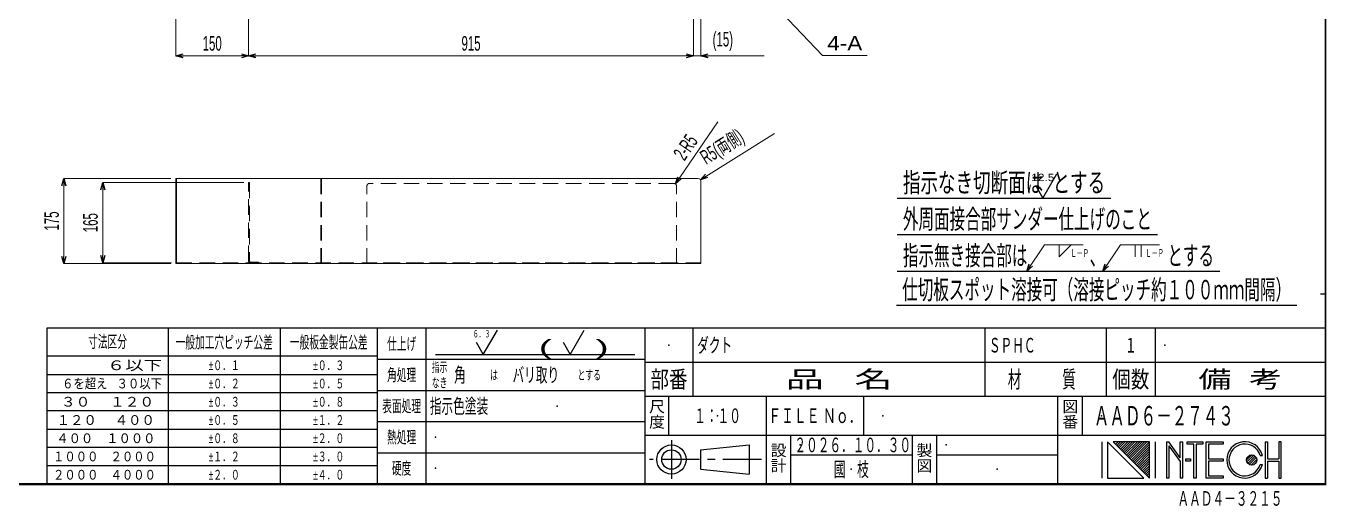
# Model space of a CAD drawing. Header units: millimetres. Extents: x -2100 to 2100, y -1485 to 1485.
# Drawn here: x -673 to 2002, y -1430 to -444 of the extents above; entities that cross this region are included whole.
import ezdxf
from ezdxf.enums import TextEntityAlignment as Align

# ---------------------------------------------------------------- set-up
doc = ezdxf.new("R2010")
doc.units = ezdxf.units.MM
doc.header["$LTSCALE"] = 2.5
doc.header["$PDSIZE"] = 1
doc.linetypes.add('CENTER', pattern=[50.8, 31.75, -6.35, 6.35, -6.35])
doc.linetypes.add('DASHED', pattern=[19.05, 12.7, -6.35])
for name, color, linetype in [('Layer0001', 7, 'Continuous'), ('Layer0012', 7, 'Continuous'), ('Layer0013', 7, 'Continuous'), ('Layer0014', 7, 'Continuous')]:
    doc.layers.add(name, color=color, linetype=linetype)
doc.styles.add('dcStyle0', font='ＭＳ Ｐゴシック', dxfattribs={"width": 0.6})
doc.styles.add('dcStyle1', font='@ＭＳ Ｐゴシック', dxfattribs={"width": 0.8})
doc.dimstyles.new('dc_Radial01', dxfattribs={"dimtxt": 30, "dimasz": 15.00113, "dimexe": 0, "dimexo": 10, "dimgap": 10, "dimtad": 3, "dimdec": 1, "dimdsep": 46, "dimtxsty": 'dcStyle0', "dimblk1": 'OPEN30', "dimblk2": 'OPEN30', "dimsah": 1, "dimcen": 0.09, "dimclrd": 4, "dimclre": 4, "dimclrt": 4, "dimadec": 0, "dimazin": 2, "dimtfac": 1, "dimtdec": 4, "dimtofl": 0, "dimtmove": 0, "dimatfit": 3, "dimfxl": 1, "dimarcsym": 1})
doc.dimstyles.new('dc_Rotated', dxfattribs={"dimtxt": 30, "dimasz": 15.00113, "dimexe": 0, "dimexo": 10, "dimgap": 10, "dimtad": 3, "dimdec": 1, "dimdsep": 46, "dimtxsty": 'dcStyle0', "dimblk1": 'OPEN30', "dimblk2": 'OPEN30', "dimsah": 1, "dimcen": 0.09, "dimclrd": 4, "dimclre": 4, "dimclrt": 4, "dimadec": 0, "dimazin": 2, "dimtfac": 1, "dimtdec": 4, "dimtmove": 0, "dimatfit": 3, "dimfxl": 1, "dimarcsym": 1})

# ---------------------------------------------------------------- blocks, each defined once
blk = doc.blocks.new('DC_GROUP_AAD6-2743_21')
at = {"color": 4, "style": 'dcStyle0', "width": 0.71291}
blk.add_text('Ｌ－Ｐ', height=15.62, dxfattribs=at).set_placement((1475.9, -918.5), (1513.8, -918.5), align=Align.FIT)
blk = doc.blocks.new('DC_GROUP_AAD6-2743_22')
at = {"color": 4, "style": 'dcStyle0', "width": 0.71291}
blk.add_text('Ｌ－Ｐ', height=15.62, dxfattribs=at).set_placement((1630, -918.5), (1667.9, -918.5), align=Align.FIT)
blk = doc.blocks.new('_Open30')
at = {"color": 0, "linetype": 'ByBlock', "lineweight": -2}
for p, q in [((-1, 0.267949), (0, 0)), ((0, 0), (-1, -0.267949)), ((0, 0), (-1, 0))]:
    blk.add_line(p, q, dxfattribs=at)
blk = doc.blocks.new('*D38')
at = {"layer": 'Layer0012', "color": 4, "linetype": 'Continuous', "lineweight": 13}
for p, q in [((-214.7, -58.9), (-214.7, -504.9)), ((-364.7, -284.9), (-364.7, -504.9)), ((-364.7, -504.9), (-214.7, -504.9))]:
    blk.add_line(p, q, dxfattribs=at)
at = {"layer": 'Layer0012', "color": 4, "xscale": 15.00115266964712, "yscale": 15.00081580252128}
for p, rotation in [((-364.7, -504.9), 180), ((-214.7, -504.9), 360)]:
    blk.add_blockref('_Open30', p, dxfattribs=dict(at, rotation=rotation))
at = {"layer": 'Layer0012', "color": 4, "insert": (-289.7, -494.9), "char_height": 30, "attachment_point": 8, "style": 'dcStyle0'}
blk.add_mtext('\\T1.00;150', dxfattribs=at)
blk = doc.blocks.new('*D39')
at = {"layer": 'Layer0012', "color": 4, "linetype": 'Continuous', "lineweight": 13}
for p, q in [((700.3, -242.5), (700.3, -504.9)), ((715.3, -286.5), (715.3, -504.9)), ((700.3, -504.9), (715.3, -504.9)), ((845.8, -504.9), (715.3, -504.9))]:
    blk.add_line(p, q, dxfattribs=at)
at = {"layer": 'Layer0012', "color": 4, "xscale": 15.00115266964712, "yscale": 15.00081580252128, "rotation": 180}
blk.add_blockref('_Open30', (715.3, -504.9), dxfattribs=at)
at = {"layer": 'Layer0012', "color": 4, "insert": (739.8, -494.9), "char_height": 30, "attachment_point": 7, "style": 'dcStyle0'}
blk.add_mtext('\\T1.00;(15)', dxfattribs=at)
blk = doc.blocks.new('*D40')
at = {"layer": 'Layer0012', "color": 4, "linetype": 'Continuous', "lineweight": 13}
for p, q in [((-214.7, -58.9), (-214.7, -504.9)), ((700.3, -242.5), (700.3, -504.9)), ((-214.7, -504.9), (700.3, -504.9))]:
    blk.add_line(p, q, dxfattribs=at)
at = {"layer": 'Layer0012', "color": 4, "xscale": 15.00115266964712, "yscale": 15.00081580252128}
for p, rotation in [((-214.7, -504.9), 180), ((700.3, -504.9), 360)]:
    blk.add_blockref('_Open30', p, dxfattribs=dict(at, rotation=rotation))
at = {"layer": 'Layer0012', "color": 4, "insert": (242.8, -494.9), "char_height": 30, "attachment_point": 8, "style": 'dcStyle0'}
blk.add_mtext('\\T1.00;915', dxfattribs=at)
blk = doc.blocks.new('*D41')
at = {"layer": 'Layer0012', "color": 4, "linetype": 'Continuous', "lineweight": 13}
for p, q in [((-514.7, -930.7), (-514.7, -765.7)), ((-224.7, -765.7), (-514.7, -765.7)), ((-373.1, -930.7), (-514.7, -930.7))]:
    blk.add_line(p, q, dxfattribs=at)
at = {"layer": 'Layer0012', "color": 4, "xscale": 15.00115266964712, "yscale": 15.00081580252128}
for p, rotation in [((-514.7, -765.7), 90), ((-514.7, -930.7), 270)]:
    blk.add_blockref('_Open30', p, dxfattribs=dict(at, rotation=rotation))
at = {"layer": 'Layer0012', "color": 4, "insert": (-524.7, -848.2), "char_height": 30, "attachment_point": 8, "rotation": 90, "style": 'dcStyle0'}
blk.add_mtext('\\T1.00;165', dxfattribs=at)
blk = doc.blocks.new('*D42')
at = {"layer": 'Layer0012', "color": 4, "linetype": 'Continuous', "lineweight": 13}
blk.add_line((750.5, -641), (663.1, -768.2), dxfattribs=at)
at = {"layer": 'Layer0012', "color": 4, "xscale": 15.00115266964712, "yscale": 15.00081580252128, "rotation": 235.504615790409}
blk.add_blockref('_Open30', (663.1, -768.2), dxfattribs=at)
at = {"layer": 'Layer0012', "color": 4, "insert": (682.2, -722.7), "char_height": 30, "attachment_point": 7, "rotation": 55.5046, "style": 'dcStyle0'}
blk.add_mtext('\\T1.00;2-R5', dxfattribs=at)
blk = doc.blocks.new('*D43')
at = {"layer": 'Layer0012', "color": 4, "linetype": 'Continuous', "lineweight": 13}
blk.add_line((867.3, -664.5), (714.5, -759.7), dxfattribs=at)
at = {"layer": 'Layer0012', "color": 4, "xscale": 15.00115266964712, "yscale": 15.00081580252128, "rotation": 211.9248698316369}
blk.add_blockref('_Open30', (714.5, -759.7), dxfattribs=at)
at = {"layer": 'Layer0012', "color": 4, "insert": (731.3, -737.4), "char_height": 30, "attachment_point": 7, "rotation": 31.9249, "style": 'dcStyle0'}
blk.add_mtext('\\T1.00;R5(両側)', dxfattribs=at)
blk = doc.blocks.new('*D47')
at = {"layer": 'Layer0012', "color": 4, "linetype": 'Continuous', "lineweight": 13}
for p, q in [((-594.7, -932.3), (-594.7, -757.3)), ((-374.7, -757.3), (-594.7, -757.3)), ((-374.7, -932.3), (-594.7, -932.3))]:
    blk.add_line(p, q, dxfattribs=at)
at = {"layer": 'Layer0012', "color": 4, "xscale": 15.00115266964712, "yscale": 15.00081580252128}
for p, rotation in [((-594.7, -757.3), 90), ((-594.7, -932.3), 270)]:
    blk.add_blockref('_Open30', p, dxfattribs=dict(at, rotation=rotation))
at = {"layer": 'Layer0012', "color": 4, "insert": (-604.7, -844.8), "char_height": 30, "attachment_point": 8, "rotation": 90, "style": 'dcStyle0'}
blk.add_mtext('\\T1.00;175', dxfattribs=at)
blk = doc.blocks.new('DC_GROUP_AAD6-2743_5')
at = {"layer": 'Layer0013', "color": 4, "linetype": 'Continuous', "lineweight": 25}
for p, q in [((268, -1119), (296.9, -1069)), ((253.6, -1094), (268, -1119))]:
    blk.add_line(p, q, dxfattribs=at)
at = {"layer": 'Layer0013', "color": 4, "style": 'dcStyle0', "width": 0.812153}
blk.add_text('６．３', height=15, dxfattribs=at).set_placement((246.5, -1084), (282.5, -1084), align=Align.FIT)
blk = doc.blocks.new('DC_GROUP_AAD6-2743_6')
at = {"layer": 'Layer0013', "color": 4, "linetype": 'Continuous', "lineweight": 25}
for p, q in [((446.7, -1119), (475.6, -1069)), ((432.3, -1094), (446.7, -1119))]:
    blk.add_line(p, q, dxfattribs=at)
blk = doc.blocks.new('DC_GROUP_AAD6-2743_10')
at = {"layer": 'Layer0013', "color": 4, "linetype": 'Continuous', "lineweight": 13}
for p, q in [((705.1, -230.5), (965.6, -504.1)), ((965.6, -504.1), (1057.6, -504.1))]:
    blk.add_line(p, q, dxfattribs=at)
at = {"layer": 'Layer0013', "color": 4, "xscale": 15.00115266964712, "yscale": 15.00081580252128, "rotation": 133.6014012486466}
blk.add_blockref('_Open30', (705.1, -230.5), dxfattribs=at)
at = {"layer": 'Layer0013', "color": 4, "style": 'dcStyle0', "width": 1.010573}
blk.add_text('4-A', height=30, dxfattribs=at).set_placement((975.6, -494.1), (1047.6, -494.1), align=Align.FIT)
blk = doc.blocks.new('DC_GROUP_AAD6-2743_19')
at = {"layer": 'Layer0013', "color": 4, "linetype": 'Continuous', "lineweight": 13}
for p, q in [((1385.8, -947.6), (1422.3, -893.3)), ((1422.3, -893.3), (1502.3, -893.3)), ((1452.3, -893.3), (1452.3, -918.3)), ((1452.3, -893.3), (1477.3, -893.3)), ((1452.3, -918.3), (1477.3, -893.3))]:
    blk.add_line(p, q, dxfattribs=at)
at = {"layer": 'Layer0013', "color": 4, "xscale": 15.00115266964712, "yscale": 15.00081580252128, "rotation": 236.0825694630274}
blk.add_blockref('_Open30', (1385.8, -947.6), dxfattribs=at)
blk = doc.blocks.new('DC_GROUP_AAD6-2743_20')
at = {"layer": 'Layer0013', "color": 4, "linetype": 'Continuous', "lineweight": 13}
for p, q in [((1542.5, -947.6), (1579, -893.3)), ((1579, -893.3), (1659, -893.3)), ((1609, -893.3), (1609, -918.3)), ((1621.5, -893.3), (1621.5, -918.3))]:
    blk.add_line(p, q, dxfattribs=at)
at = {"layer": 'Layer0013', "color": 4, "xscale": 15.00115266964712, "yscale": 15.00081580252128, "rotation": 236.0825694630294}
blk.add_blockref('_Open30', (1542.5, -947.6), dxfattribs=at)
blk = doc.blocks.new('DC_GROUP_AAD6-2743_23')
at = {"layer": 'Layer0013', "color": 4, "linetype": 'Continuous', "lineweight": 25}
for p, q in [((1418.9, -797.6), (1447.8, -747.6)), ((1404.5, -772.6), (1418.9, -797.6))]:
    blk.add_line(p, q, dxfattribs=at)
at = {"layer": 'Layer0013', "color": 4, "style": 'dcStyle0', "width": 1.291922}
blk.add_text('12.5', height=15, dxfattribs=at).set_placement((1394.9, -762.6), (1442.9, -762.6), align=Align.FIT)
blk = doc.blocks.new('DC_GROUP_AAD6-2743_24')
at = {"layer": 'Layer0013', "color": 4, "linetype": 'Continuous', "lineweight": 25}
blk.add_line((1119.2, -947.6), (1783.2, -947.6), dxfattribs=at)
at = {"layer": 'Layer0013', "color": 4, "style": 'dcStyle0', "width": 0.670215}
blk.add_text('指示無き接合部は\u3000\u3000\u3000\u3000、\u3000\u3000\u3000\u3000とする', height=40, dxfattribs=at).set_placement((1131.2, -935.6), (1771.2, -935.6), align=Align.FIT)
blk = doc.blocks.new('DC_GROUP_AAD6-2743_25')
at = {"layer": 'Layer0013', "color": 4, "linetype": 'Continuous', "lineweight": 25}
blk.add_line((1119.2, -872.6), (1655.2, -872.6), dxfattribs=at)
at = {"layer": 'Layer0013', "color": 4, "style": 'dcStyle0', "width": 0.575583}
blk.add_text('外周面接合部サンダー仕上げのこと', height=40, dxfattribs=at).set_placement((1131.2, -860.6), (1643.2, -860.6), align=Align.FIT)
blk = doc.blocks.new('DC_GROUP_AAD6-2743_26')
at = {"layer": 'Layer0013', "color": 4, "linetype": 'Continuous', "lineweight": 25}
blk.add_line((1119.2, -797.6), (1559.2, -797.6), dxfattribs=at)
at = {"layer": 'Layer0013', "color": 4, "style": 'dcStyle0', "width": 0.653268}
blk.add_text('指示なき切断面は  とする', height=40, dxfattribs=at).set_placement((1131.2, -785.6), (1547.2, -785.6), align=Align.FIT)
blk = doc.blocks.new('DC_GROUP_AAD6-2743_27')
at = {"layer": 'Layer0013', "color": 4, "linetype": 'Continuous', "lineweight": 25}
blk.add_line((1117.7, -1017.7), (1941.7, -1017.7), dxfattribs=at)
at = {"layer": 'Layer0013', "color": 4, "style": 'dcStyle0', "width": 0.634461}
blk.add_text('仕切板スポット溶接可（溶接ピッチ約１００ｍｍ間隔）', height=40, dxfattribs=at).set_placement((1129.7, -1005.7), (1929.7, -1005.7), align=Align.FIT)
blk = doc.blocks.new('DC_GROUP_AAD6-2743_4')
at = {"layer": 'Layer0014', "color": 2, "style": 'dcStyle0'}
for s, width, p, p2 in [('指示', 0.55, (162, -1155), (194, -1155)), ('とする', 0.637211, (462, -1171), (510, -1171)), ('なき', 0.629933, (162, -1187), (194, -1187)), ('は', 0.55, (282, -1171), (298, -1171))]:
    blk.add_text(s, height=20, dxfattribs=dict(at, width=width)).set_placement(p, p2, align=Align.FIT)
blk = doc.blocks.new('DC_GROUP_AAD6-2743_9')
at = {"layer": 'Layer0001', "color": 3, "linetype": 'DASHED', "lineweight": 18}
for p, q in [((28.7, -932.3), (28.7, -772.3)), ((660.3, -767.3), (33.7, -767.3)), ((665.3, -932.3), (665.3, -772.3)), ((665.3, -930.7), (28.7, -930.7))]:
    blk.add_line(p, q, dxfattribs=at)
for centre, start, end in [((33.7, -772.3), 90, 180), ((660.3, -772.3), 0, 90)]:
    blk.add_arc(centre, 5, start, end, dxfattribs=at)
blk = doc.blocks.new('DC_GROUP_AAD6-2743_28')
at = {"layer": 'Layer0001', "color": 3, "linetype": 'DASHED', "lineweight": 18}
for p, q in [((-213.1, -765.7), (-214.7, -765.7)), ((-214.7, -927.1), (-214.7, -765.7)), ((-213.1, -765.7), (-213.1, -927.1)), ((-211.1, -929.1), (-194.7, -929.1)), ((-194.7, -930.7), (-194.7, -929.1))]:
    blk.add_line(p, q, dxfattribs=at)
for radius in [3.6, 2]:
    blk.add_arc((-211.1, -927.1), radius, 180, 270, dxfattribs=at)

msp = doc.modelspace()

# ---------------------------------------------------------------- linework, layer by layer
at = {"color": 3, "linetype": 'Continuous', "lineweight": 18}
for p, q in [((-364.75, -757.31), (710.29, -757.31)), ((715.29, -762.31), (715.29, -932.31)), ((715.29, -932.31), (-66.35, -932.31))]:
    msp.add_line(p, q, dxfattribs=at)
msp.add_arc((710.29, -762.31), 5, 0, 90, dxfattribs=at)
at = {"layer": 'Layer0001', "color": 3, "linetype": 'Continuous', "lineweight": 18}
for p, q in [((-363.15, -757.31), (-364.75, -757.31)), ((-364.75, -932.31), (-364.75, -757.31)), ((-363.15, -757.31), (-363.15, -932.31)), ((-64.75, -757.31), (-66.35, -757.31)), ((-66.35, -932.31), (-364.75, -932.31)), ((-194.75, -930.71), (-211.15, -930.71))]:
    msp.add_line(p, q, dxfattribs=at)
at = {"layer": 'Layer0001', "color": 3, "linetype": 'DASHED', "lineweight": 18}
for p, q in [((-66.35, -932.31), (-66.35, -757.31)), ((-64.75, -932.31), (-64.75, -757.31)), ((-363.15, -930.71), (715.29, -930.71))]:
    msp.add_line(p, q, dxfattribs=at)
at = {"layer": 'Layer0014', "color": 3, "linetype": 'Continuous', "lineweight": 25}
for p, q in [((2000, 1325), (2000, -1385)), ((2001.5, -1386.5), (2001.5, 1326.5)), ((2000, -995), (1990, -995)), ((2000, -1065), (-630, -1065)), ((-630, -1065), (-630, -1385)), ((-380, -1065), (-380, -1385)), ((-150, -1065), (-150, -1385)), ((50, -1065), (50, -1385)), ((600, -1065), (600, -1385)), ((700, -1205), (700, -1065)), ((1300, -1065), (1300, -1205)), ((1550, -1205), (1550, -1065)), ((1650, -1065), (1650, -1205)), ((50, -1129), (600, -1129)), ((600, -1135), (2000, -1135)), ((50, -1193), (600, -1193)), ((600, -1205), (2000, -1205)), ((850, -1205), (850, -1385)), ((1450, -1285), (1450, -1205)), ((50, -1257), (600, -1257)), ((600, -1285), (2000, -1285)), ((715, -1315), (815, -1305)), ((815, -1305), (815, -1365)), ((1150, -1285), (1150, -1385)), ((1450, -1385), (1450, -1285)), ((1540.63, -1298.56), (1540.63, -1373.22)), ((1552.29, -1298.56), (1552.29, -1373.22)), ((1626.96, -1373.22), (1552.29, -1298.56)), ((1563.96, -1298.56), (1638.63, -1373.22)), ((1638.63, -1298.56), (1563.96, -1298.56)), ((1573.86, -1298.56), (1568.91, -1303.51)), ((1578.81, -1298.56), (1571.38, -1305.98)), ((1583.76, -1298.56), (1573.86, -1308.46)), ((1588.71, -1298.56), (1576.33, -1310.93)), ((1593.66, -1298.56), (1578.81, -1313.41)), ((1598.61, -1298.56), (1581.28, -1315.88)), ((1603.56, -1298.56), (1583.76, -1318.36)), ((1608.51, -1298.56), (1586.23, -1320.83)), ((1613.46, -1298.56), (1588.71, -1323.31)), ((1618.41, -1298.56), (1591.18, -1325.78)), ((1623.36, -1298.56), (1593.66, -1328.25)), ((1628.31, -1298.56), (1596.13, -1330.73)), ((1633.26, -1298.56), (1598.61, -1333.2)), ((1638.21, -1298.56), (1601.08, -1335.68)), ((1638.63, -1303.09), (1603.56, -1338.15)), ((1638.63, -1308.04), (1606.03, -1340.63)), ((1638.63, -1373.22), (1638.63, -1298.56)), ((1650.29, -1298.56), (1650.29, -1373.22)), ((1673.63, -1298.56), (1673.63, -1373.22)), ((1673.63, -1298.56), (1678.29, -1298.56)), ((1701.63, -1331.22), (1678.29, -1298.56)), ((1678.29, -1306.59), (1701.63, -1339.25)), ((1678.29, -1306.59), (1678.29, -1373.22)), ((1701.63, -1298.56), (1706.29, -1298.56)), ((1701.63, -1331.22), (1701.63, -1298.56)), ((1706.29, -1298.56), (1706.29, -1373.22)), ((1715.63, -1298.56), (1748.29, -1298.56)), ((1715.63, -1303.22), (1715.63, -1298.56)), ((1729.63, -1303.22), (1715.63, -1303.22)), ((1729.63, -1373.22), (1729.63, -1303.22)), ((1748.29, -1303.22), (1734.29, -1303.22)), ((1734.29, -1303.22), (1734.29, -1373.22)), ((1748.29, -1298.56), (1748.29, -1303.22)), ((1755.29, -1298.56), (1790.29, -1298.56)), ((1755.29, -1373.22), (1755.29, -1298.56)), ((1790.29, -1303.22), (1759.96, -1303.22)), ((1759.96, -1303.22), (1759.96, -1333.56)), ((1790.29, -1298.56), (1790.29, -1303.22)), ((1876.63, -1298.56), (1876.63, -1373.22)), ((1876.63, -1298.56), (1881.29, -1298.56)), ((1881.29, -1298.56), (1881.29, -1333.56)), ((1909.29, -1298.56), (1904.63, -1298.56)), ((1904.63, -1298.56), (1904.63, -1333.56)), ((1909.29, -1373.22), (1909.29, -1298.56)), ((50, -1321), (600, -1321)), ((715, -1315), (715, -1355)), ((1638.63, -1312.99), (1608.51, -1343.1)), ((1638.63, -1317.93), (1610.98, -1345.58)), ((1638.63, -1322.88), (1613.46, -1348.05)), ((1638.63, -1327.83), (1615.93, -1350.53)), ((1638.63, -1332.78), (1618.41, -1353)), ((1713.29, -1333.56), (1722.63, -1333.56)), ((1713.29, -1338.22), (1713.29, -1333.56)), ((1722.63, -1333.56), (1722.63, -1338.22)), ((1759.96, -1333.56), (1790.29, -1333.56)), ((1790.29, -1333.56), (1790.29, -1338.22)), ((1848.63, -1325.39), (1838.13, -1335.89)), ((1852.74, -1326.23), (1838.97, -1340)), ((1855.75, -1328.17), (1840.91, -1343.01)), ((1857.9, -1330.97), (1843.7, -1345.16)), ((1859.06, -1334.75), (1847.49, -1346.33)), ((1865.93, -1326.56), (1870.77, -1326.56)), ((1881.29, -1333.56), (1904.63, -1333.56)), ((715, -1355), (815, -1365)), ((1638.63, -1337.73), (1620.88, -1355.48)), ((1638.63, -1342.68), (1623.36, -1357.95)), ((1638.63, -1347.63), (1625.83, -1360.43)), ((1638.63, -1352.58), (1628.31, -1362.9)), ((1638.63, -1357.53), (1630.78, -1365.38)), ((1638.63, -1362.48), (1633.26, -1367.85)), ((1701.63, -1339.25), (1701.63, -1373.22)), ((1722.63, -1338.22), (1713.29, -1338.22)), ((1790.29, -1338.22), (1759.96, -1338.22)), ((1759.96, -1338.22), (1759.96, -1368.56)), ((1857.84, -1340.92), (1853.66, -1345.1)), ((1865.93, -1345.22), (1870.77, -1345.22)), ((1881.29, -1338.22), (1904.63, -1338.22)), ((1881.29, -1338.22), (1881.29, -1373.22)), ((1904.63, -1338.22), (1904.63, -1373.22)), ((-1941.5, -1386.5), (2001.5, -1386.5)), ((2000, -1385), (-1940, -1385)), ((1552.29, -1373.22), (1626.96, -1373.22)), ((1638.63, -1367.43), (1635.73, -1370.33)), ((1638.63, -1372.38), (1638.21, -1372.8)), ((1678.29, -1373.22), (1673.63, -1373.22)), ((1706.29, -1373.22), (1701.63, -1373.22)), ((1734.29, -1373.22), (1729.63, -1373.22)), ((1790.29, -1373.22), (1755.29, -1373.22)), ((1759.96, -1368.56), (1790.29, -1368.56)), ((1790.29, -1368.56), (1790.29, -1373.22)), ((1876.63, -1373.22), (1881.29, -1373.22)), ((1904.63, -1373.22), (1909.29, -1373.22))]:
    msp.add_line(p, q, dxfattribs=at)
at = {"layer": 'Layer0014', "color": 4, "linetype": 'Continuous', "lineweight": 25}
for p, q in [((150, -1065), (150, -1385)), ((50, -1122.5), (-630, -1122.5)), ((170, -1119), (580, -1119)), ((-630, -1160), (50, -1160)), ((-630, -1197.5), (50, -1197.5)), ((650, -1285), (650, -1205)), ((1050, -1205), (1050, -1285)), ((1500, -1205), (1500, -1285)), ((50, -1235), (-630, -1235)), ((-630, -1272.5), (50, -1272.5)), ((50, -1310), (-630, -1310)), ((900, -1285), (900, -1385)), ((1200, -1285), (1200, -1385)), ((900, -1325), (1150, -1325)), ((1200, -1325), (1450, -1325)), ((-630, -1347.5), (50, -1347.5))]:
    msp.add_line(p, q, dxfattribs=at)
at = {"layer": 'Layer0014', "color": 2, "linetype": 'CENTER', "lineweight": 25}
for p, q in [((655, -1295), (655, -1375)), ((840, -1335), (610, -1335))]:
    msp.add_line(p, q, dxfattribs=at)
at = {"layer": 'Layer0014', "color": 3, "linetype": 'Continuous', "lineweight": 25}
for centre, radius in [((655, -1335), 30), ((655, -1335), 20), ((1848.63, -1335.89), 10.5)]:
    msp.add_circle(centre, radius, dxfattribs=at)
for radius, start, end in [(37.33, 14.47751, 345.52249), (32.67, 16.60155, 343.39845)]:
    msp.add_arc((1834.63, -1335.89), radius, start, end, dxfattribs=at)
at = {"layer": 'Layer0014', "color": 5, "linetype": 'Continuous'}
for p in [(650, -1100), (720, -1100), (1320, -1100), (1600, -1100), (1670, -1100), (220, -1161), (340, -1161), (170, -1225), (420, -1225), (750, -1245), (1090, -1245), (1540, -1245), (170, -1289), (920, -1305), (1220, -1305), (170, -1353), (1025, -1355), (1325, -1355), (1325, -1355)]:
    msp.add_point(p, dxfattribs=at)

# ---------------------------------------------------------------- block references
at = {"linetype": 'Continuous'}
for name in ['DC_GROUP_AAD6-2743_21', 'DC_GROUP_AAD6-2743_22']:
    msp.add_blockref(name, (0, 0), dxfattribs=at)
at = {"layer": 'Layer0001', "linetype": 'Continuous'}
for name in ['DC_GROUP_AAD6-2743_28', 'DC_GROUP_AAD6-2743_9']:
    msp.add_blockref(name, (0, 0), dxfattribs=at)
at = {"layer": 'Layer0013', "linetype": 'Continuous'}
for name in ['DC_GROUP_AAD6-2743_10', 'DC_GROUP_AAD6-2743_26', 'DC_GROUP_AAD6-2743_23', 'DC_GROUP_AAD6-2743_25', 'DC_GROUP_AAD6-2743_24', 'DC_GROUP_AAD6-2743_19', 'DC_GROUP_AAD6-2743_20', 'DC_GROUP_AAD6-2743_27', 'DC_GROUP_AAD6-2743_5', 'DC_GROUP_AAD6-2743_6']:
    msp.add_blockref(name, (0, 0), dxfattribs=at)
at = {"layer": 'Layer0014', "linetype": 'Continuous'}
msp.add_blockref('DC_GROUP_AAD6-2743_4', (0, 0), dxfattribs=at)

# ---------------------------------------------------------------- texts
at = {"layer": 'Layer0013', "color": 4, "style": 'dcStyle0'}
for s, height, width, p, p2 in [('(    )', 30, 1.805192, (381.99, -1119), (525.99, -1119)), ('ダクト', 30, 0.694787, (708, -1115), (780, -1115)), ('ＳＰＨＣ', 30, 0.742009, (1308, -1115), (1404, -1115)), ('１', 30, 0.804527, (1588, -1115), (1612, -1115)), ('角', 30, 0.55, (208, -1176), (232, -1176)), ('バリ取り', 30, 0.629933, (328, -1176), (424, -1176)), ('指示色塗装', 30, 0.55, (158, -1240), (278, -1240)), ('１：１０', 30, 0.862443, (702, -1260), (798, -1260)), ('ＡＡＤ６－２７４３', 40, 0.749406, (1524, -1265), (1812, -1265)), ('２０２６．１０．３０', 30, 0.809085, (908, -1320), (1148, -1320)), ('國\u3000枝', 30, 0.619282, (989, -1370), (1061, -1370)), ('ＡＡＤ４－３２１５', 30, 0.749406, (1696, -1430), (1912, -1430))]:
    msp.add_text(s, height=height, dxfattribs=dict(at, width=width)).set_placement(p, p2, align=Align.FIT)
at = {"layer": 'Layer0014', "color": 2, "style": 'dcStyle0'}
for s, height, width, p, p2 in [('寸法区分', 25, 0.55, (-545, -1105), (-465, -1105)), ('一般加工穴ピッチ公差', 25, 0.578487, (-365, -1106.25), (-165, -1106.25)), ('一般板金製缶公差', 25, 0.55, (-130, -1106.25), (30, -1106.25)), ('仕上げ', 25, 0.553553, (70, -1109.5), (130, -1109.5)), ('           ６以下', 20, 1.275875, (-617, -1151.25), (-393, -1151.25)), ('±０．１', 20, 0.725681, (-297, -1151.25), (-233, -1151.25)), ('±０．３', 20, 0.725681, (-82, -1151.25), (-18, -1151.25)), ('角処理', 25, 0.55, (70, -1173.5), (130, -1173.5)), ('部番', 35, 0.746429, (612, -1187.5), (688, -1187.5)), ('品   名', 35, 1.482973, (890, -1187.5), (1110, -1187.5)), ('材\u3000\u3000\u3000質', 35, 0.688684, (1347, -1187.5), (1487, -1187.5)), ('個数', 35, 0.746429, (1562, -1187.5), (1638, -1187.5)), ('備  考', 35, 1.294793, (1739, -1187.5), (1911, -1187.5)), ('   ６を超え   ３０以下', 20, 0.891527, (-617, -1188.75), (-393, -1188.75)), ('±０．２', 20, 0.725681, (-297, -1188.75), (-233, -1188.75)), ('±０．５', 20, 0.725681, (-82, -1188.75), (-18, -1188.75)), ('  ３０     １２０  ', 20, 1.24995, (-617, -1226.25), (-393, -1226.25)), ('±０．３', 20, 0.725681, (-297, -1226.25), (-233, -1226.25)), ('±０．８', 20, 0.725681, (-82, -1226.25), (-18, -1226.25)), ('表面処理', 25, 0.55, (60, -1237.5), (140, -1237.5)), ('ＦＩＬＥ Ｎｏ．', 30, 0.958586, (854, -1260), (1046, -1260)), (' １２０     ４００  ', 20, 1.177514, (-617, -1263.75), (-393, -1263.75)), ('±０．５', 20, 0.725681, (-297, -1263.75), (-233, -1263.75)), ('±１．２', 20, 0.725681, (-82, -1263.75), (-18, -1263.75)), (' ４００    １０００  ', 20, 1.113013, (-617, -1301.25), (-393, -1301.25)), ('±０．８', 20, 0.725681, (-297, -1301.25), (-233, -1301.25)), ('±２．０', 20, 0.725681, (-82, -1301.25), (-18, -1301.25)), ('熱処理', 25, 0.55, (70, -1301.5), (130, -1301.5)), ('１０００    ２０００  ', 20, 1.055212, (-617, -1338.75), (-393, -1338.75)), ('±１．２', 20, 0.725681, (-297, -1338.75), (-233, -1338.75)), ('±３．０', 20, 0.725681, (-82, -1338.75), (-18, -1338.75)), ('硬度', 25, 0.55, (80, -1365.5), (120, -1365.5)), ('２０００    ４０００  ', 20, 1.055212, (-617, -1376.25), (-393, -1376.25)), ('±２．０', 20, 0.725681, (-297, -1376.25), (-233, -1376.25)), ('±４．０', 20, 0.725681, (-82, -1376.25), (-18, -1376.25))]:
    msp.add_text(s, height=height, dxfattribs=dict(at, width=width)).set_placement(p, p2, align=Align.FIT)
at = {"layer": 'Layer0014', "color": 2, "style": 'dcStyle1', "width": 0.9625}
for s, p in [('尺度', (613, -1210)), ('図番', (1463, -1210)), ('設計', (863, -1300)), ('製図', (1163, -1300))]:
    msp.add_text(s, height=24, rotation=270, dxfattribs=at).set_placement(p)

# ---------------------------------------------------------------- dimensions: what is measured, and where the dimension line sits
at = {"layer": 'Layer0012', "linetype": 'Continuous', "lineweight": 13}
for base, p1, p2, picture, middle in [((-214.75, -504.95), (-364.75, -274.95), (-214.75, -48.95), '*D38', (-289.75, -504.95)), ((700.25, -504.95), (-214.75, -48.95), (700.25, -232.55), '*D40', (242.75, -504.95))]:
    dim = msp.add_linear_dim(base=base, p1=p1, p2=p2, dimstyle='dc_Rotated', override={"dimtxt": 30, "dimasz": 15.00113, "dimexe": 0, "dimexo": 10, "dimgap": 10, "dimtad": 3, "dimtih": 0, "dimtoh": 0, "dimdec": 1, "dimlfac": 1, "dimzin": 8, "dimtxsty": 'dcStyle0', "dimblk1": 'Open30', "dimblk2": 'Open30', "dimsah": 1, "dimclrd": 4, "dimclre": 4, "dimclrt": 4, "dimazin": 2, "dimtofl": 1, "dimtolj": 0, "dimtzin": 8, "dimarcsym": 1}, dxfattribs=at)
    dim.commit()
    dim.dimension.update_dxf_attribs({"geometry": picture, "text_midpoint": middle, "dimtype": 160})
dim = msp.add_linear_dim(base=(715.29, -504.95), p1=(700.25, -232.55), p2=(715.29, -276.55), text='(<>)', dimstyle='dc_Rotated', override={"dimtxt": 30, "dimasz": 15.00113, "dimexe": 0, "dimexo": 10, "dimgap": 10, "dimtad": 3, "dimtih": 0, "dimtoh": 0, "dimdec": 1, "dimlfac": 1, "dimzin": 8, "dimtxsty": 'dcStyle0', "dimblk1": 'Open30', "dimblk2": 'Open30', "dimsah": 1, "dimclrd": 4, "dimclre": 4, "dimclrt": 4, "dimazin": 2, "dimtofl": 1, "dimtolj": 0, "dimtzin": 8, "dimarcsym": 1}, dxfattribs=at)
dim.commit()
dim.dimension.update_dxf_attribs({"geometry": '*D39', "text_midpoint": (787.78, -504.95), "dimtype": 160})
for center, mpoint, text, picture, middle in [((660.29, -772.31), (663.12, -768.19), '2-R5', '*D42', (717.64, -688.85)), ((710.29, -762.31), (714.54, -759.66), 'R5(両側)', '*D43', (797.73, -707.83))]:
    dim = msp.add_radius_dim(center=center, mpoint=mpoint, text=text, dimstyle='dc_Radial01', override={"dimtxt": 30, "dimasz": 15.00113, "dimexe": 0, "dimexo": 10, "dimgap": 10, "dimtad": 3, "dimtih": 0, "dimtoh": 0, "dimdec": 1, "dimlfac": 1, "dimzin": 8, "dimtxsty": 'dcStyle0', "dimblk1": 'Open30', "dimblk2": 'Open30', "dimsah": 1, "dimclrd": 4, "dimclre": 4, "dimclrt": 4, "dimazin": 2, "dimtolj": 0, "dimtzin": 8, "dimarcsym": 1}, dxfattribs=at)
    dim.commit()
    dim.dimension.update_dxf_attribs({"geometry": picture, "text_midpoint": middle, "dimtype": 164})
for base, p1, p2, picture, middle in [((-594.75, -757.31), (-364.75, -932.31), (-364.75, -757.31), '*D47', (-594.75, -844.81)), ((-514.75, -765.71), (-363.15, -930.71), (-214.75, -765.71), '*D41', (-514.75, -848.21))]:
    dim = msp.add_linear_dim(base=base, p1=p1, p2=p2, angle=90, dimstyle='dc_Rotated', override={"dimtxt": 30, "dimasz": 15.00113, "dimexe": 0, "dimexo": 10, "dimgap": 10, "dimtad": 3, "dimtih": 0, "dimtoh": 0, "dimdec": 1, "dimlfac": 1, "dimzin": 8, "dimtxsty": 'dcStyle0', "dimblk1": 'Open30', "dimblk2": 'Open30', "dimsah": 1, "dimclrd": 4, "dimclre": 4, "dimclrt": 4, "dimazin": 2, "dimtofl": 1, "dimtolj": 0, "dimtzin": 8, "dimarcsym": 1}, dxfattribs=at)
    dim.commit()
    dim.dimension.update_dxf_attribs({"geometry": picture, "text_midpoint": middle, "dimtype": 160})

doc.saveas('drawing.dxf')
